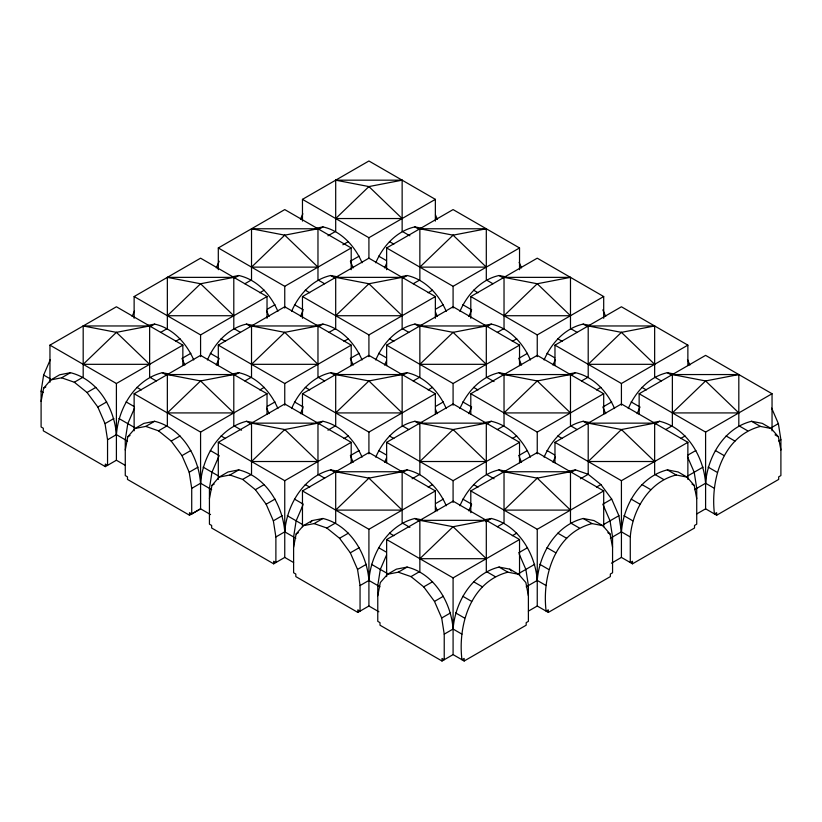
<?xml version="1.0" encoding="UTF-8"?>
<svg xmlns="http://www.w3.org/2000/svg" width="822" height="822" viewBox="0 0 822 822"><rect width="100%" height="100%" fill="white"/><g stroke="black" fill="none" stroke-linecap="round" stroke-linejoin="round"><path stroke-width="1.23" d="M125.273 465.355L116.405 460.238L105.329 466.629L43.319 430.82L43.319 428.262L41.1 426.988L41.1 391.18L43.628 375.038L50.348 359.543M169.538 374.082L162.345 372.695C135.096 379.404 118.399 408 116.405 434.653L107.548 439.77L107.548 465.344L105.329 464.07L105.329 466.629M253.7 422.683L246.518 421.285C219.258 427.995 202.572 456.6 200.578 483.254L191.721 488.371L191.721 513.945L189.502 512.661L189.502 515.219L200.578 508.828L210.545 514.582M337.873 471.273L330.691 469.876C303.431 476.585 286.734 505.191 284.751 531.844L275.884 536.961L275.884 562.536L273.675 561.262L273.675 563.82L211.655 528.012L211.655 525.453L209.435 524.179L209.435 488.371L211.963 472.229L219.166 455.624L210.309 450.507M422.035 519.874L414.853 518.477C387.604 525.186 370.907 553.781 368.914 580.445L360.057 585.552L360.057 611.136L357.837 609.852L357.837 612.411L295.817 576.602L295.817 574.044L293.608 572.77L293.608 536.961L296.136 520.819L302.856 505.325M528.392 595.786L525.864 582.562L518.661 574.28L509.804 569.163L499.026 567.067C471.766 573.777 455.08 602.382 453.086 629.036L444.229 634.152L444.229 659.727L442.01 658.453L442.01 661.011L379.99 625.203L379.99 622.644L377.771 621.36L377.771 585.552L380.309 569.42L386.546 555.025M519.144 553.915L525.864 569.42L528.392 585.552L528.392 621.36L526.183 622.644L526.183 625.203L464.163 661.011L464.163 658.453L461.943 659.727C457.741 625.275 470.513 581.822 507.883 572.184L518.661 574.28M612.565 547.195L610.037 533.971L602.834 525.679L593.967 520.573L583.188 518.477C555.939 525.186 539.242 553.781 537.249 580.445L526.183 586.836M687.48 456.724L694.2 472.229L696.727 488.371L696.727 524.179L694.518 525.453L694.518 528.012L632.498 563.82L632.498 561.262L630.279 562.536L630.279 536.961L621.422 531.844L618.894 515.702L611.691 499.098L602.834 504.215L610.037 520.819L612.565 536.961L612.565 572.77L610.345 574.044L610.345 576.602L548.325 612.411L548.325 609.852L546.116 611.136C541.904 576.674 554.686 533.231 592.056 523.593L602.834 525.679M696.727 498.594L694.2 485.381L686.997 477.089L678.14 471.972L667.361 469.876C640.102 476.585 623.415 505.191 621.422 531.844L610.345 538.246M630.279 536.961C632.272 510.308 648.969 481.702 676.218 474.993L686.997 477.089M780.9 450.004L778.372 436.78L771.17 428.498L762.313 423.381L751.534 421.285C724.274 427.995 707.578 456.6 705.595 483.254L694.518 489.645M771.653 408.133L778.372 423.628L780.9 439.77L780.9 475.578L778.681 476.863L778.681 479.421L716.671 515.219L716.671 512.661L714.452 513.945C710.239 479.493 723.021 436.04 760.391 426.402L771.17 428.498M41.1 401.413L43.628 388.19L50.83 379.898L59.687 374.781L70.466 372.695C97.726 379.404 114.422 408 116.405 434.653L127.482 441.054M125.273 450.004L127.8 436.78L135.003 428.498L143.86 423.381L154.639 421.285C181.898 427.995 198.585 456.6 200.578 483.254L211.655 489.645M209.435 498.594L211.963 485.381L219.166 477.089L228.033 471.972L238.812 469.876C266.061 476.585 282.758 505.191 284.751 531.844L295.817 538.246M293.608 547.195L296.136 533.971L303.339 525.679L312.196 520.573L322.974 518.477C350.234 525.186 366.92 553.781 368.914 580.445L379.99 586.836M377.771 595.786L380.309 582.562L387.511 574.28L396.368 569.163L407.147 567.067C434.396 573.777 451.093 602.382 453.086 629.036L461.943 634.152M132.116 316.48L134.52 310.942M134.52 408.133L127.8 423.628L125.273 439.77L125.273 475.578L127.482 476.863L127.482 479.421L189.502 515.219M216.289 267.89L219.166 261.242M207.432 359.964C214.532 343.329 228.331 328.132 246.518 324.094L253.7 325.491M216.289 365.071L219.166 358.433L210.309 353.316M300.462 219.289L302.856 213.761M291.594 311.363C298.705 294.738 312.494 279.542 330.691 275.504L337.873 276.901M300.462 316.48L302.856 310.942M291.594 408.555C298.705 391.93 312.494 376.733 330.691 372.695L337.873 374.082M300.462 413.672L302.856 408.133M375.767 262.773C382.867 246.138 396.666 230.941 414.853 226.903L420.843 228.074M384.624 267.89L386.546 263.461M375.767 359.964C382.867 343.329 396.666 328.132 414.853 324.094L422.035 325.491M384.624 365.071L386.546 360.642M375.767 457.145C382.867 440.52 396.666 425.323 414.853 421.285L422.035 422.683M384.624 462.262L386.546 457.833M459.94 311.363C467.04 294.738 480.839 279.542 499.026 275.504L506.208 276.901M468.797 316.48L471.191 310.942M459.94 408.555C467.04 391.93 480.839 376.733 499.026 372.695L506.208 374.082M468.797 413.672L471.191 408.133M459.94 505.746C467.04 489.111 480.839 473.914 499.026 469.876L506.208 471.273M468.797 510.863L471.191 505.325M544.102 359.964C551.213 343.329 565.002 328.132 583.188 324.094L590.381 325.491M552.959 365.071L555.364 359.543M544.102 457.145C551.213 440.52 565.002 425.323 583.188 421.285L590.381 422.683M552.959 462.262L555.364 456.724M628.275 408.555C635.375 391.93 649.174 376.733 667.361 372.695L674.543 374.082M637.132 413.672L640.009 407.024L631.152 401.917M310.593 522.412L312.196 520.573M49.957 382.23L49.957 345.137L116.405 306.781L182.854 345.137L182.854 365.605M134.13 318.289L134.13 296.547L200.578 258.18L267.027 296.547L267.027 318.289M218.303 269.688L218.303 247.956L284.751 209.589L351.2 247.956L351.2 269.688M302.465 221.097L302.465 199.356L368.914 160.989L435.362 199.356L435.362 221.097M43.628 388.19L45.847 386.905M50.83 379.898L61.609 377.801L70.466 372.695M150.21 326.653L154.639 324.094C172.826 328.132 186.625 343.329 193.725 359.964M234.373 278.062L238.812 275.504C256.998 279.542 270.787 294.738 277.898 311.363M318.546 229.461L322.974 226.903C341.161 230.941 354.96 246.138 362.06 262.773M61.609 377.801L74.329 382.23L83.186 377.113L83.186 325.964L149.635 325.964L149.635 377.113L156.283 380.946M160.711 332.355L167.349 328.512L167.349 277.363L233.797 277.363L233.797 328.512L240.445 332.355M244.874 283.754L251.522 279.922L251.522 228.773L317.97 228.773L317.97 279.922L324.618 283.754M327.937 235.801L335.695 231.331L335.695 180.172L402.143 180.172L402.143 231.331L409.89 235.801M74.329 382.23L87.04 392.484L95.897 387.368M175.641 341.336L180.069 338.777M259.803 292.745L264.232 290.187M342.866 244.781L348.405 241.586M49.957 345.137L116.405 383.504L182.854 345.137M134.13 296.547L200.578 334.914L267.027 296.547M218.303 247.956L284.751 286.313L351.2 247.956M302.465 199.356L368.914 237.722L435.362 199.356M87.04 392.484L97.818 407.024L106.675 401.917M190.848 353.316L181.991 358.433L184.868 365.071M267.263 309.195L275.01 304.726M350.326 261.242L359.183 256.125M134.13 430.82L134.13 393.738L200.578 355.371L267.027 393.738L267.027 414.196M218.303 365.605L218.303 345.137L284.751 306.781L351.2 345.137L351.2 365.605M302.465 318.289L302.465 296.547L368.914 258.18L435.362 296.547L435.362 318.289M386.638 269.688L386.638 247.956L453.086 209.589L519.535 247.956L519.535 269.688M107.548 439.77L105.021 423.628L113.878 418.521M127.8 436.78L130.01 435.506M135.003 428.498L145.782 426.402L154.639 421.285M234.373 375.253L238.812 372.695C256.998 376.733 270.787 391.93 277.898 408.555M318.546 326.653L322.974 324.094C341.161 328.132 354.96 343.329 362.06 359.964M402.718 278.062L407.147 275.504C425.334 279.542 439.133 294.738 446.233 311.363M145.782 426.402L158.492 430.82L167.349 425.704L167.349 374.555L233.797 374.555L233.797 425.704L241.555 430.183M244.874 380.946L251.522 377.113L251.522 325.964L317.97 325.964L317.97 377.113L324.618 380.946M329.047 332.355L335.695 328.512L335.695 277.363L402.143 277.363L402.143 328.512L408.781 332.355M413.219 283.754L419.857 279.922L419.857 228.773L486.305 228.773L486.305 279.922L492.953 283.754M158.492 430.82L171.212 441.085L180.069 435.968M259.803 389.926L264.232 387.368M343.976 341.336L348.405 338.777M428.149 292.745L432.578 290.187M134.13 393.738L200.578 432.095L267.027 393.738M218.303 345.137L284.751 383.504L351.2 345.137M302.465 296.547L368.914 334.914L435.362 296.547M386.638 247.956L453.086 286.313L519.535 247.956M171.212 441.085L181.991 455.624L190.848 450.507M267.263 406.387L275.01 401.917M350.326 358.433L359.183 353.316M435.598 309.195L443.356 304.726M218.303 479.411L218.303 442.328L284.751 403.962L351.2 442.328L351.2 462.796M302.465 414.196L302.465 393.738L368.914 355.371L435.362 393.738L435.362 414.196M386.638 365.605L386.638 345.137L453.086 306.781L519.535 345.137L519.535 365.605M470.8 318.289L470.8 296.547L537.249 258.18L603.697 296.547L603.697 318.289M191.721 488.371L189.194 472.229L198.051 467.112M211.963 485.381L214.182 484.096M219.166 477.089L229.944 474.993L238.812 469.876M318.546 423.844L322.974 421.285C341.161 425.323 354.96 440.52 362.06 457.145M402.718 375.253L407.147 372.695C425.334 376.733 439.133 391.93 446.233 408.555M486.881 326.653L491.309 324.094C509.506 328.132 523.295 343.329 530.406 359.964M229.944 474.993L242.665 479.411L251.522 474.304L251.522 423.145L317.97 423.145L317.97 474.304L324.618 478.137M327.937 430.183L335.695 425.704L335.695 374.555L402.143 374.555L402.143 425.704L408.781 429.546M413.219 380.946L419.857 377.113L419.857 325.964L486.305 325.964L486.305 377.113L494.063 381.583M497.382 332.355L504.03 328.512L504.03 277.363L570.478 277.363L570.478 328.512L577.126 332.355M191.721 513.945L200.578 508.828L200.578 432.095M242.665 479.411L255.375 489.676L264.232 484.559M343.976 438.527L348.405 435.968M428.149 389.926L432.578 387.368M512.312 341.336L516.74 338.777M218.303 442.328L284.751 480.695L351.2 442.328M302.465 393.738L368.914 432.095L435.362 393.738M386.638 345.137L453.086 383.504L519.535 345.137M470.8 296.547L537.249 334.914L603.697 296.547M255.375 489.676L266.153 504.215L275.01 499.098M350.326 455.624L359.183 450.507M435.598 406.387L443.356 401.917M518.661 358.433L527.519 353.316M302.465 526.727L302.465 490.929L368.914 452.562L435.362 490.929L435.362 511.387M386.638 462.796L386.638 442.328L453.086 403.962L519.535 442.328L519.535 462.796M470.8 414.196L470.8 393.738L537.249 355.371L603.697 393.738L603.697 414.196M554.973 365.605L554.973 345.137L621.422 306.781L687.87 345.137L687.87 365.605M275.884 536.961L273.356 520.819L282.213 515.702M296.136 533.971L298.355 532.697M303.339 525.679L314.117 523.593L322.974 518.477M402.718 472.434L407.147 469.876C425.334 473.914 439.133 489.111 446.233 505.746M486.881 423.844L491.309 421.285C509.506 425.323 523.295 440.52 530.406 457.145M571.054 375.253L575.482 372.695C593.669 376.733 607.468 391.93 614.568 408.555M314.117 523.593L326.827 528.012L335.695 522.895L335.695 471.746L402.143 471.746L402.143 522.895L409.89 527.375M412.11 478.774L419.857 474.304L419.857 423.145L486.305 423.145L486.305 474.304L494.063 478.774M497.382 429.546L504.03 425.704L504.03 374.555L570.478 374.555L570.478 425.704L577.126 429.546M581.555 380.946L588.203 377.113L588.203 325.964L654.651 325.964L654.651 377.113L661.289 380.946M273.675 563.82L284.751 557.419L293.608 562.536M326.827 528.012L339.548 538.266L348.405 533.159M428.149 487.117L432.578 484.559M512.312 438.527L516.74 435.968M596.484 389.926L600.913 387.368M302.465 490.929L368.914 529.286L435.362 490.929M386.638 442.328L453.086 480.695L519.535 442.328M470.8 393.738L537.249 432.095L603.697 393.738M554.973 345.137L621.422 383.504L687.87 345.137M339.548 538.266L350.326 552.805L359.183 547.699M435.598 503.578L443.356 499.098M518.661 455.624L527.519 450.507M611.691 401.917L602.834 407.024L605.711 413.672M386.638 576.602L386.638 539.52L453.086 501.153L519.535 539.52L519.535 575.328M470.8 512.661L470.8 490.929L537.249 452.562L603.697 490.929L603.697 526.727M554.973 462.796L554.973 442.328L621.422 403.962L687.87 442.328L687.87 479.411M639.146 414.196L639.146 393.738L705.595 355.371L772.043 393.738L772.043 430.82M360.057 585.552L357.529 569.42L366.386 564.303M387.511 574.28L398.29 572.184L407.147 567.067M485.781 521.672L491.309 518.477C518.569 525.186 535.266 553.781 537.249 580.445L546.116 585.552M571.054 472.434L575.482 469.876L588.203 474.304L600.913 484.559L611.691 499.098M655.226 423.844L659.655 421.285C686.904 427.995 703.601 456.6 705.595 483.254L714.452 488.371M398.29 572.184L411 576.602L419.857 571.485L419.857 520.336L486.305 520.336L486.305 571.485L495.173 576.602M497.382 526.727L504.03 522.895L504.03 471.746L570.478 471.746L570.478 522.895L579.335 528.012M580.445 478.774L588.203 474.304L588.203 423.145L654.651 423.145L654.651 474.304L663.508 479.411M665.717 429.546L672.365 425.704L672.365 374.555L738.814 374.555L738.814 425.704L747.671 430.82M357.837 612.411L368.914 606.019L378.88 611.774M411 576.602L423.71 586.867L432.578 581.75M512.312 535.718L516.74 533.159M596.484 487.117L600.913 484.559M680.647 438.527L685.086 435.968M386.638 539.52L453.086 577.887L519.535 539.52M470.8 490.929L537.249 529.286L603.697 490.929M554.973 442.328L621.422 480.695L687.87 442.328M639.146 393.738L705.595 432.095L772.043 393.738M423.71 586.867L434.489 601.406L443.356 596.289M518.661 552.805L527.519 547.699M688.106 454.977L695.864 450.507M444.229 634.152L441.691 618.01L450.559 612.893M519.216 573.253L534.721 564.303M603.389 524.652L618.894 515.702M687.562 476.061L703.067 467.112M771.724 427.471L778.372 423.628M778.681 441.054L780.9 439.77M442.01 661.011L453.086 654.61L464.163 661.011M528.392 611.136L537.249 606.019L548.325 612.411M611.455 563.183L621.422 557.419L632.498 563.82M696.727 513.945L705.595 508.828L716.671 515.219M315.792 228.3L322.974 226.903M231.619 276.901L238.812 275.504M147.457 325.491L154.639 324.094M401.157 276.665L407.147 275.504M315.792 325.491L322.974 324.094M231.619 374.082L238.812 372.695M484.127 325.491L491.309 324.094M399.965 374.082L407.147 372.695M315.792 422.683L322.974 421.285M568.3 374.082L575.482 372.695M484.127 422.683L491.309 421.285M399.965 471.273L407.147 469.876M652.463 422.683L659.655 421.285M568.3 471.273L575.482 469.876M484.127 519.874L491.309 518.477M402.143 180.172L368.914 186.573L335.695 180.172M317.97 228.773L284.751 235.164L251.522 228.773M233.797 277.363L200.578 283.754L167.349 277.363M486.305 228.773L453.086 235.164L419.857 228.773M149.635 325.964L116.405 332.355L83.186 325.964M402.143 277.363L368.914 283.754L335.695 277.363M317.97 325.964L284.751 332.355L251.522 325.964M570.478 277.363L537.249 283.754L504.03 277.363M233.797 374.555L200.578 380.946L167.349 374.555M486.305 325.964L453.086 332.355L419.857 325.964M402.143 374.555L368.914 380.946L335.695 374.555M654.651 325.964L621.422 332.355L588.203 325.964M317.97 423.145L284.751 429.546L251.522 423.145M570.478 374.555L537.249 380.946L504.03 374.555M486.305 423.145L453.086 429.546L419.857 423.145M738.814 374.555L705.595 380.946L672.365 374.555M402.143 471.746L368.914 478.137L335.695 471.746M654.651 423.145L621.422 429.546L588.203 423.145M570.478 471.746L537.249 478.137L504.03 471.746M486.305 520.336L453.086 526.727L419.857 520.336M414.853 226.903L419.282 229.461M499.026 275.504L503.454 278.062M583.188 324.094L587.627 326.653M667.361 372.695L671.79 375.253M751.534 421.285L760.391 426.402M775.054 434.869L778.372 436.78M389.423 241.586L393.851 244.144M473.595 290.187L478.024 292.745M557.768 338.777L562.197 341.336M641.931 387.368L646.359 389.926M726.103 435.968L734.96 441.085M378.644 256.125L386.402 260.605M462.817 304.726L471.674 309.843M546.99 353.316L554.737 357.796M715.325 450.507L724.182 455.624M708.122 467.112L716.979 472.229M330.691 275.504L335.119 278.062M414.853 324.094L419.282 326.653M499.026 372.695L503.454 375.253M583.188 421.285L587.627 423.844M667.361 469.876L676.218 474.993M691.99 484.096L694.2 485.381M305.26 290.187L309.688 292.745M389.423 338.777L393.851 341.336M473.595 387.368L478.024 389.926M557.768 435.968L562.197 438.527M641.931 484.559L650.788 489.676M294.482 304.726L303.339 309.843M378.644 353.316L386.402 357.796M462.817 401.917L471.674 407.024M546.99 450.507L554.737 454.977M631.152 499.098L640.009 504.215M623.949 515.702L632.806 520.819M246.518 324.094L250.946 326.653M330.691 372.695L335.119 375.253M414.853 421.285L419.282 423.844M499.026 469.876L503.454 472.434M583.188 518.477L592.056 523.593M607.818 532.697L610.037 533.971M221.087 338.777L225.516 341.336M305.26 387.368L309.688 389.926M389.423 435.968L393.851 438.527M473.595 484.559L478.024 487.117M557.768 533.159L566.625 538.266M294.482 401.917L303.339 407.024M378.644 450.507L386.402 454.977M462.817 499.098L471.674 504.215M546.99 547.699L555.847 552.805M539.787 564.303L548.644 569.42M162.345 372.695L166.774 375.253M246.518 421.285L250.946 423.844M330.691 469.876L335.119 472.434M414.853 518.477L419.282 521.035M499.026 567.067L507.883 572.184M136.914 387.368L141.353 389.926M221.087 435.968L225.516 438.527M305.26 484.559L309.688 487.117M389.423 533.159L393.851 535.718M473.595 581.75L482.452 586.867M126.136 401.917L133.894 406.387M294.482 499.098L303.339 504.215M378.644 547.699L386.402 552.168M462.817 596.289L471.674 601.406M43.628 375.038L50.276 378.87M118.933 418.521L134.438 427.471M203.106 467.112L218.611 476.061M287.279 515.702L302.784 524.652M371.441 564.303L386.946 573.253M455.614 612.893L464.471 618.01M41.1 391.18L43.319 392.454M509.804 569.163L511.407 571.002M687.48 359.543L689.884 365.071M602.834 309.843L605.711 316.48M519.144 262.352L521.538 267.89M519.144 359.543L521.538 365.071M435.455 214.861L437.376 219.289M519.144 456.724L521.538 462.262M435.455 312.052L437.376 316.48M435.455 409.243L437.376 413.672M350.809 262.352L353.203 267.89M435.455 506.434L437.376 510.863M350.809 359.543L353.203 365.071M434.489 601.406L441.691 618.01M350.809 456.724L353.203 462.262M266.636 310.942L269.041 316.48M350.326 552.805L357.529 569.42M266.636 408.133L269.041 413.672M266.153 504.215L273.356 520.819M181.991 455.624L189.194 472.229M97.818 407.024L105.021 423.628M705.595 432.095L705.595 508.828M621.422 383.504L621.422 405.246M621.422 480.695L621.422 557.419M537.249 334.914L537.249 356.656M537.249 432.095L537.249 453.836M537.249 529.286L537.249 606.019M453.086 286.313L453.086 308.055M453.086 383.504L453.086 405.246M453.086 480.695L453.086 502.437M453.086 577.887L453.086 654.61M368.914 237.722L368.914 258.18M368.914 334.914L368.914 356.656M368.914 432.095L368.914 453.836M368.914 529.286L368.914 606.019M284.751 286.313L284.751 308.055M284.751 383.504L284.751 405.246M284.751 480.695L284.751 557.419M200.578 334.914L200.578 356.656M116.405 383.504L116.405 460.238M116.405 332.355L83.186 364.321L149.635 364.321L116.405 332.355M200.578 283.754L167.349 315.73L233.797 315.73L200.578 283.754M284.751 235.164L251.522 267.129L317.97 267.129L284.751 235.164M368.914 186.573L335.695 218.539L402.143 218.539L368.914 186.573M200.578 380.946L167.349 412.921L233.797 412.921L200.578 380.946M284.751 332.355L251.522 364.321L317.97 364.321L284.751 332.355M368.914 283.754L335.695 315.73L402.143 315.73L368.914 283.754M453.086 235.164L419.857 267.129L486.305 267.129L453.086 235.164M284.751 429.546L251.522 461.512L317.97 461.512L284.751 429.546M368.914 380.946L335.695 412.921L402.143 412.921L368.914 380.946M453.086 332.355L419.857 364.321L486.305 364.321L453.086 332.355M537.249 283.754L504.03 315.73L570.478 315.73L537.249 283.754M368.914 478.137L335.695 510.102L402.143 510.102L368.914 478.137M453.086 429.546L419.857 461.512L486.305 461.512L453.086 429.546M537.249 380.946L504.03 412.921L570.478 412.921L537.249 380.946M621.422 332.355L588.203 364.321L654.651 364.321L621.422 332.355M453.086 526.727L419.857 558.703L486.305 558.703L453.086 526.727M537.249 478.137L504.03 510.102L570.478 510.102L537.249 478.137M621.422 429.546L588.203 461.512L654.651 461.512L621.422 429.546M705.595 380.946L672.365 412.921L738.814 412.921L705.595 380.946"/></g></svg>
